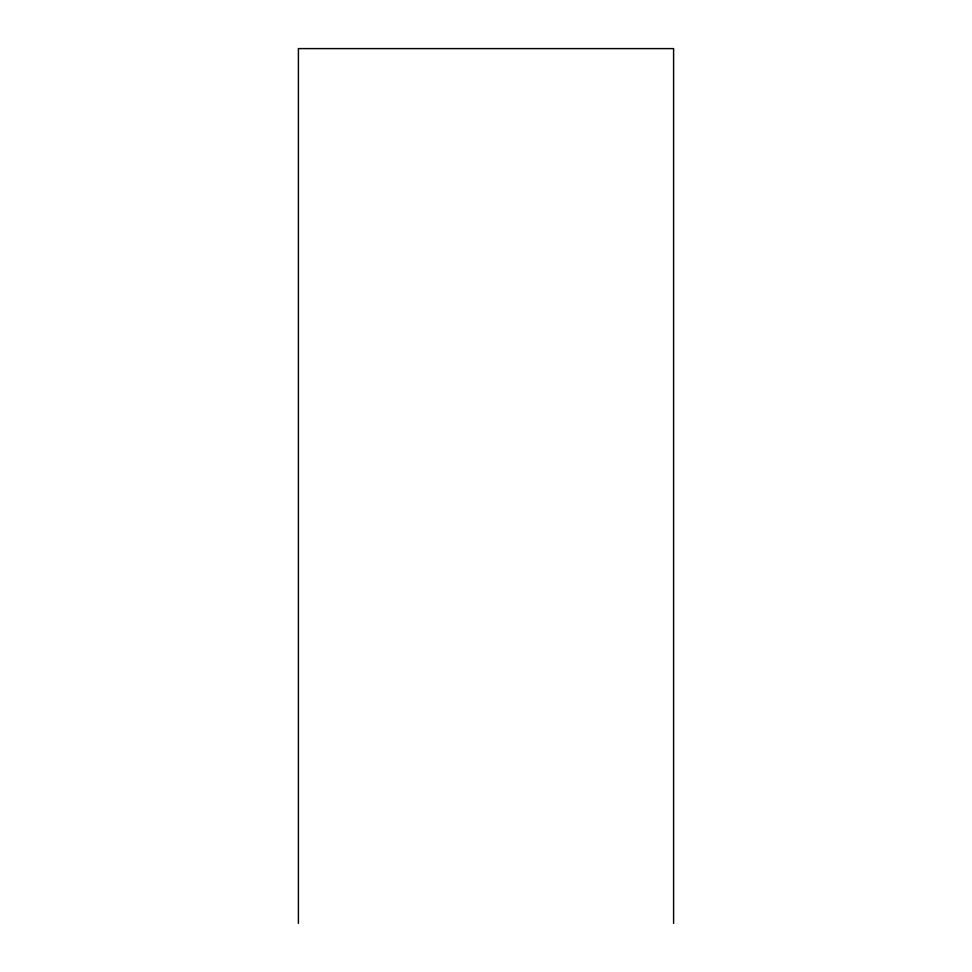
<?xml version="1.0" encoding="UTF-8"?>
<svg xmlns="http://www.w3.org/2000/svg" width="972" height="972" viewBox="0 0 972 972"><rect width="100%" height="100%" fill="white"/><g stroke="black" fill="none" stroke-linecap="round" stroke-linejoin="round"><path stroke-width="1.46" d="M673.596 923.4L673.596 48.6L298.404 48.6L298.404 923.4"/></g></svg>
